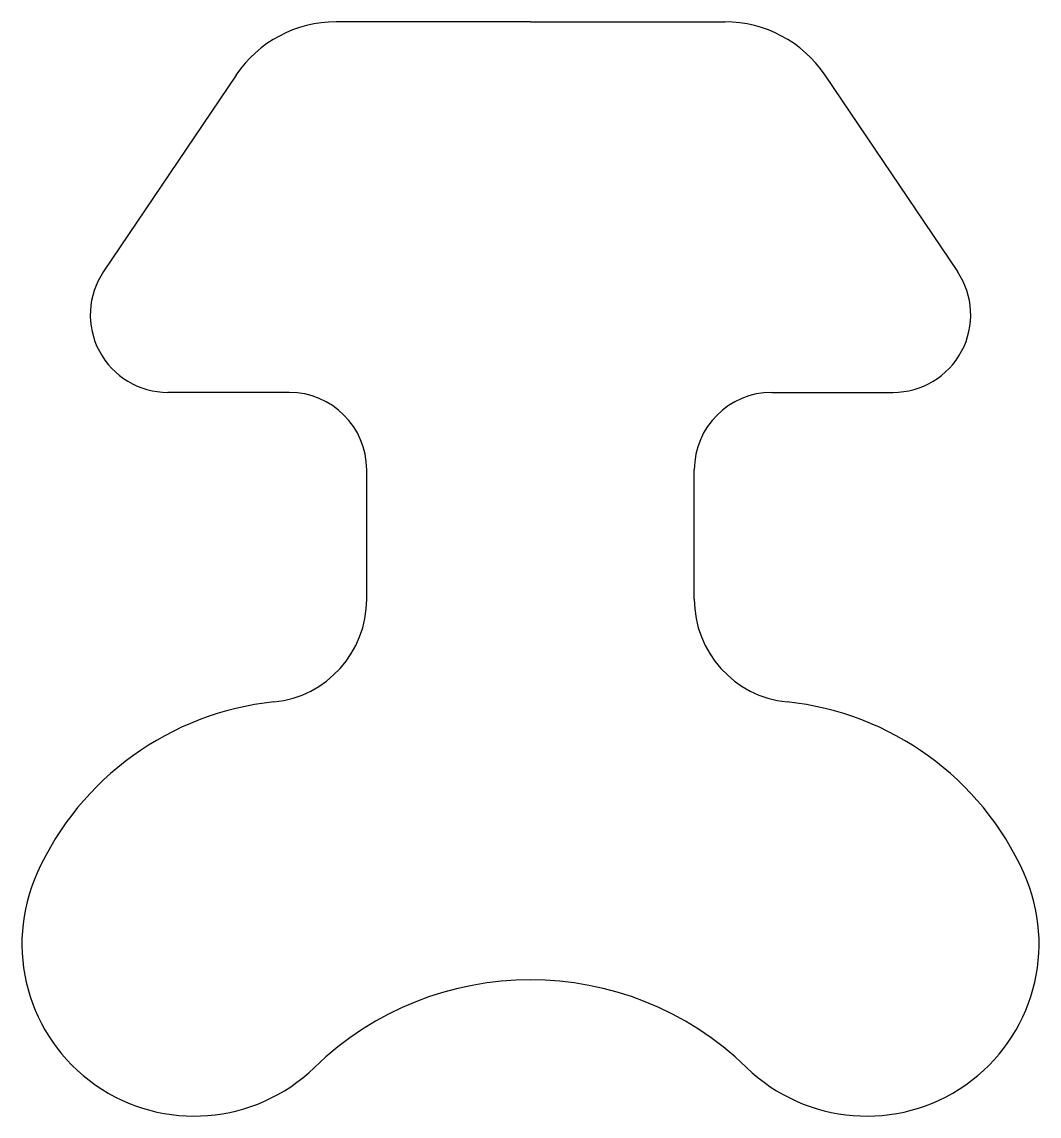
# Model space of a CAD drawing. Header units: millimetres. Extents: x 52 to 170, y 30 to 157.
import ezdxf

# ---------------------------------------------------------------- set-up
doc = ezdxf.new("R2010")
doc.units = ezdxf.units.MM

msp = doc.modelspace()

# ---------------------------------------------------------------- linework, layer by layer
for p, q in [((111, 157), (88.44, 157)), ((111, 157), (133.56, 157)), ((76.84, 150.83), (61.46, 128.03)), ((145.16, 150.83), (160.54, 128.03)), ((83, 114), (68.93, 114)), ((139, 114), (153.07, 114)), ((92, 90), (92, 105)), ((130, 90), (130, 105))]:
    msp.add_line(p, q)
for centre, radius, start, end in [((88.44, 143), 14, 90, 146.0035), ((133.56, 143), 14, 33.9965, 90), ((68.93, 123), 9, 146.0035, 270), ((153.07, 123), 9, 270, 33.9965), ((83, 105), 9, 0, 90), ((139, 105), 9, 90, 180), ((80, 90), 12, 275.9439, 0), ((142, 90), 12, 180, 264.0561), ((84.76, 44.25), 34, 95.9439, 155.7382), ((137.24, 44.25), 34, 24.2618, 84.0561), ((72, 50), 20, 155.7382, 314.1412), ((150, 50), 20, 225.8588, 24.2618), ((111, 9.81), 36, 45.8588, 134.1412)]:
    msp.add_arc(centre, radius, start, end)

doc.saveas('drawing.dxf')
